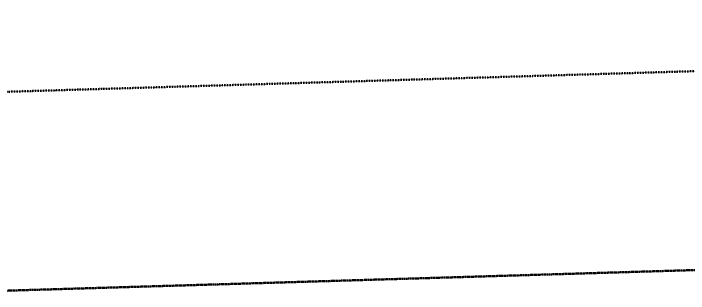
# Model space of a CAD drawing. Header units: inches. Extents: x -4218 to -1830, y 9767 to 12426.
# Drawn here: x -3934.5 to -3581, y 9767.3 to 9913.8 of the extents above; entities that cross this region are included whole.
import ezdxf

# ---------------------------------------------------------------- set-up
doc = ezdxf.new("R2010")
doc.units = ezdxf.units.IN
doc.header["$MEASUREMENT"] = 0
doc.linetypes.add('Dash 1_16_', pattern=[0.125, 0.0625, -0.0625])
doc.linetypes.add('Double Dash 3_8_', pattern=[1, 0.375, -0.125, 0.125, -0.125, 0.125, -0.125])
doc.layers.add('C-PROP-LINE', color=91, linetype='Double Dash 3_8_', lineweight=50)
doc.layers.add('C-PROP-LINE-1', color=91, linetype='Dash 1_16_', lineweight=50)

# ---------------------------------------------------------------- blocks, each defined once
blk = doc.blocks.new('Family - ___-1878357-BACKGROUND - RCP - 2ND FLOOR')
at = {"layer": 'C-PROP-LINE'}
for p, q in [((-3831.82, 9771.98), (-2096.45, 9823.93)), ((-3987.01, 9767.34), (-3860.72, 9771.12)), ((-3860.72, 9771.12), (-3831.82, 9771.98))]:
    blk.add_line(p, q, dxfattribs=at)
blk = doc.blocks.new('Family - ___-2855424-BACKGROUND - RCP - 2ND FLOOR')
at = {"layer": 'C-PROP-LINE-1'}
blk.add_line((-3987.11, 9871.38), (-1939.77, 9932.67), dxfattribs=at)

msp = doc.modelspace()

# ---------------------------------------------------------------- block references
at = {"layer": 'C-PROP-LINE'}
msp.add_blockref('Family - ___-1878357-BACKGROUND - RCP - 2ND FLOOR', (0, 0), dxfattribs=at)
at = {"layer": 'C-PROP-LINE-1'}
msp.add_blockref('Family - ___-2855424-BACKGROUND - RCP - 2ND FLOOR', (0, 0), dxfattribs=at)

doc.saveas('drawing.dxf')
